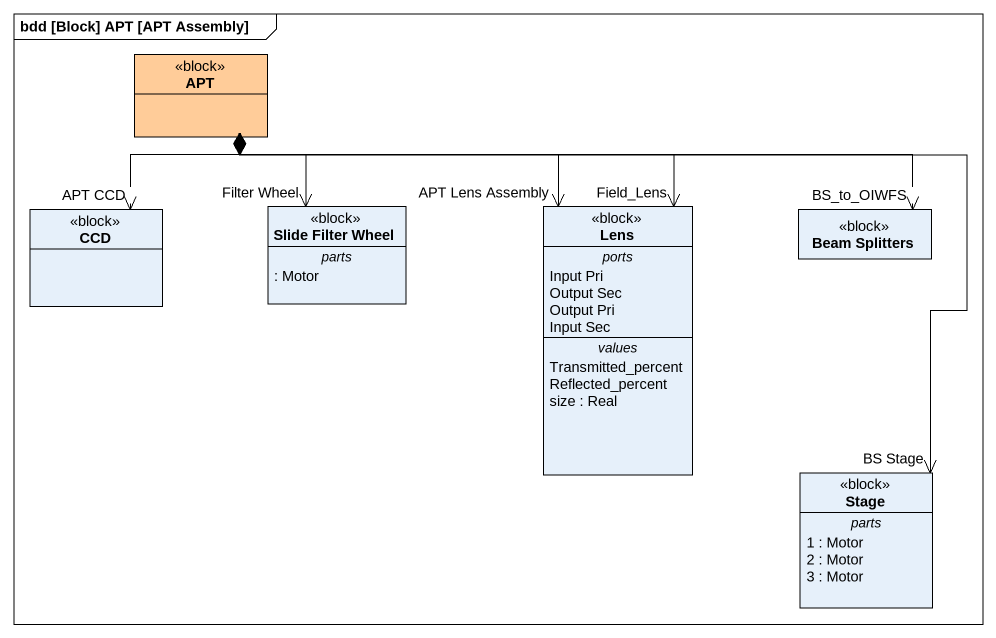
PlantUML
@startuml
mainframe bdd [Block] APT [APT Assembly]
hide circle
hide empty members
class APT <<block>> #FFCC99
class CCD <<block>>
class "Slide Filter Wheel" as Slide_Filter_Wheel <<block>> {
  -- parts --
  : Motor
}
class Lens <<block>> {
  -- ports --
  Input Pri
  Output Sec
  Output Pri
  Input Sec
  -- values --
  Transmitted_percent
  Reflected_percent
  size : Real
}
class "Beam Splitters" as Beam_Splitters <<block>>
class Stage <<block>> {
  -- parts --
  1 : Motor
  2 : Motor
  3 : Motor
}
APT *--> "APT CCD" CCD
APT *--> "Filter Wheel" Slide_Filter_Wheel
APT *-right-> "Field_Lens" Lens
APT *-right-> "APT Lens Assembly" Lens
APT *--> "BS Stage" Stage
Beam_Splitters "BS_to_OIWFS" <-left-* APT
@enduml
